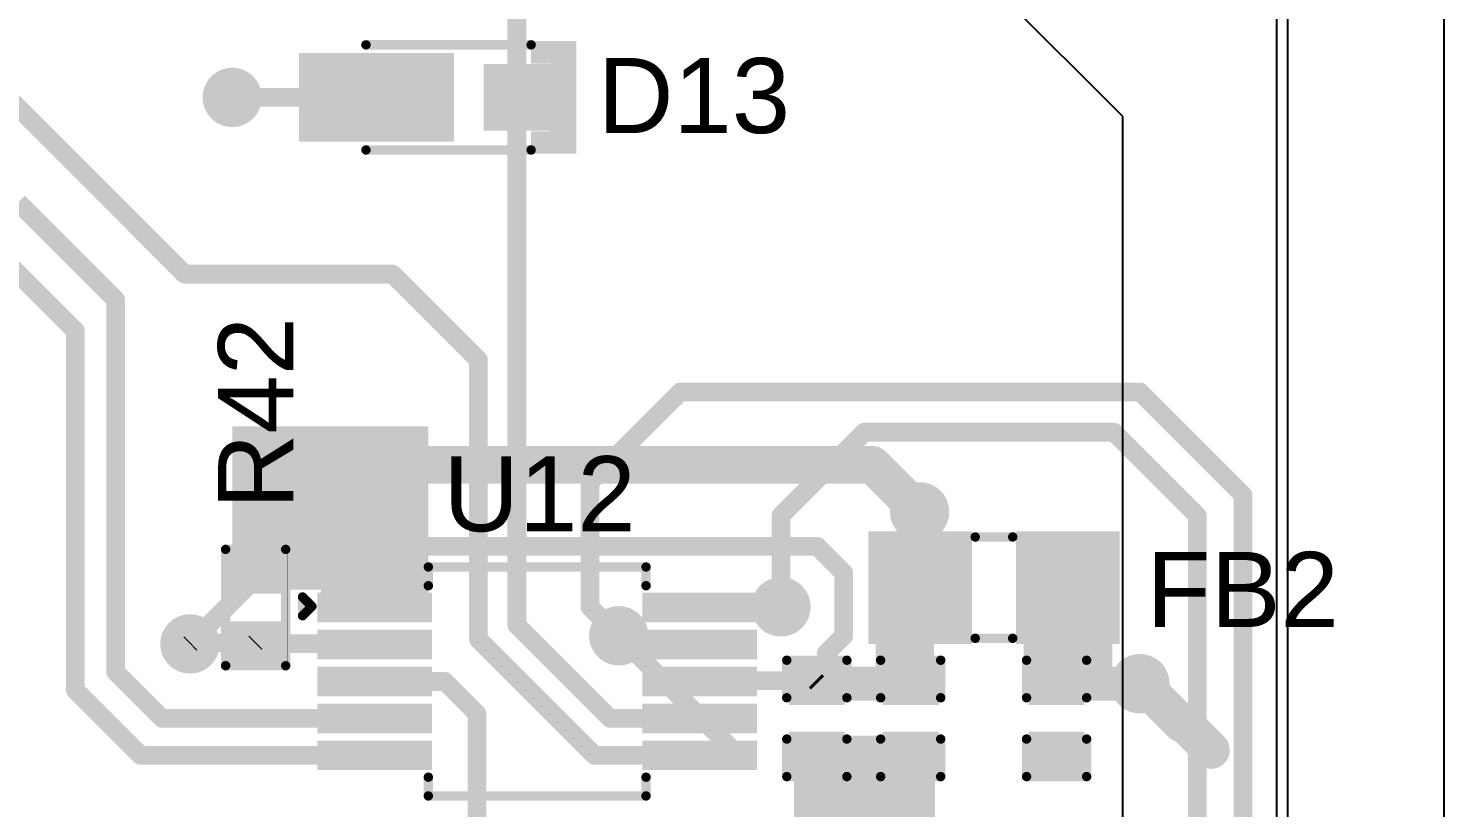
# Model space of a CAD drawing. Header units: millimetres. Extents: x -1.62 to 7.16, y -0.1 to 4.29.
# Drawn here: x 5.086 to 5.84, y 3.281 to 3.696 of the extents above; entities that cross this region are included whole.
import ezdxf

# ---------------------------------------------------------------- set-up
doc = ezdxf.new("R2010")
doc.units = ezdxf.units.MM
doc.header["$MEASUREMENT"] = 0
for name, color, linetype in [('BottomLayer', 5, 'Continuous'), ('BottomSolder', 6, 'Continuous'), ('TopLayer', 1, 'Continuous'), ('TopOverlay', 2, 'Continuous'), ('TopPaste', 8, 'Continuous'), ('TopSolder', 216, 'Continuous'), ('ViaHoleLayer', 16, 'Continuous')]:
    doc.layers.add(name, color=color, linetype=linetype)
doc.styles.add('Arial', font='', dxfattribs={"height": 0.2})
doc.styles.get('Arial').set_extended_font_data('Arial')

# ---------------------------------------------------------------- blocks, each defined once
blk = doc.blocks.new('C___0402_69')
at = {"layer": 'TopLayer'}
for points in [[(-0.0275, -0.0125), (-0.0275, 0.0125), (-0.0095, 0.0125), (-0.0095, -0.0125)], [(0.0095, -0.0125), (0.0095, 0.0125), (0.0275, 0.0125), (0.0275, -0.0125)]]:
    blk.add_hatch(color=1, dxfattribs=at).paths.add_polyline_path(points)
at = {"layer": 'TopPaste'}
for points in [[(-0.0275, -0.0125), (-0.0275, 0.0125), (-0.0095, 0.0125), (-0.0095, -0.0125)], [(0.0095, -0.0125), (0.0095, 0.0125), (0.0275, 0.0125), (0.0275, -0.0125)]]:
    blk.add_hatch(color=8, dxfattribs=at).paths.add_polyline_path(points)
at = {"layer": 'TopSolder'}
for points in [[(-0.02986, -0.01486), (-0.02986, 0.01486), (-0.00714, 0.01486), (-0.00714, -0.01486)], [(0.00714, -0.01486), (0.00714, 0.01486), (0.02986, 0.01486), (0.02986, -0.01486)]]:
    blk.add_hatch(color=216, dxfattribs=at).paths.add_polyline_path(points)
at = {"layer": 'TopOverlay', "const_width": 0.005}
for points in [[(-0.011, 0.016), (-0.031, 0.016)], [(-0.031, -0.016), (-0.031, 0.016)], [(0.031, 0.016), (0.011, 0.016)], [(0.031, -0.016), (0.031, 0.016)], [(-0.011, -0.016), (-0.031, -0.016)], [(0.031, -0.016), (0.011, -0.016)]]:
    blk.add_lwpolyline(points, dxfattribs=at)
at = {"layer": 'TopOverlay', "const_width": 0.0025}
for points in [[(-0.03225, 0.016, 1), (-0.02975, 0.016, 1)], [(-0.03225, 0.016, 1), (-0.02975, 0.016, 1)], [(-0.01225, 0.016, 1), (-0.00975, 0.016, 1)], [(0.00975, 0.016, 1), (0.01225, 0.016, 1)], [(0.02975, 0.016, 1), (0.03225, 0.016, 1)], [(0.02975, 0.016, 1), (0.03225, 0.016, 1)], [(-0.03225, -0.016, 1), (-0.02975, -0.016, 1)], [(-0.03225, -0.016, 1), (-0.02975, -0.016, 1)], [(-0.01225, -0.016, 1), (-0.00975, -0.016, 1)], [(0.00975, -0.016, 1), (0.01225, -0.016, 1)], [(0.02975, -0.016, 1), (0.03225, -0.016, 1)], [(0.02975, -0.016, 1), (0.03225, -0.016, 1)]]:
    blk.add_lwpolyline(points, format="xyb", close=True, dxfattribs=at)
blk = doc.blocks.new('C___0402_70')
at = {"layer": 'TopLayer'}
for points in [[(-0.0275, -0.0125), (-0.0275, 0.0125), (-0.0095, 0.0125), (-0.0095, -0.0125)], [(0.0095, -0.0125), (0.0095, 0.0125), (0.0275, 0.0125), (0.0275, -0.0125)]]:
    blk.add_hatch(color=1, dxfattribs=at).paths.add_polyline_path(points)
at = {"layer": 'TopPaste'}
for points in [[(-0.0275, -0.0125), (-0.0275, 0.0125), (-0.0095, 0.0125), (-0.0095, -0.0125)], [(0.0095, -0.0125), (0.0095, 0.0125), (0.0275, 0.0125), (0.0275, -0.0125)]]:
    blk.add_hatch(color=8, dxfattribs=at).paths.add_polyline_path(points)
at = {"layer": 'TopSolder'}
for points in [[(-0.02986, -0.01486), (-0.02986, 0.01486), (-0.00714, 0.01486), (-0.00714, -0.01486)], [(0.00714, -0.01486), (0.00714, 0.01486), (0.02986, 0.01486), (0.02986, -0.01486)]]:
    blk.add_hatch(color=216, dxfattribs=at).paths.add_polyline_path(points)
at = {"layer": 'TopOverlay', "const_width": 0.005}
for points in [[(-0.011, 0.016), (-0.031, 0.016)], [(-0.031, -0.016), (-0.031, 0.016)], [(0.031, 0.016), (0.011, 0.016)], [(0.031, -0.016), (0.031, 0.016)], [(-0.011, -0.016), (-0.031, -0.016)], [(0.031, -0.016), (0.011, -0.016)]]:
    blk.add_lwpolyline(points, dxfattribs=at)
at = {"layer": 'TopOverlay', "const_width": 0.0025}
for points in [[(-0.03225, 0.016, 1), (-0.02975, 0.016, 1)], [(-0.03225, 0.016, 1), (-0.02975, 0.016, 1)], [(-0.01225, 0.016, 1), (-0.00975, 0.016, 1)], [(0.00975, 0.016, 1), (0.01225, 0.016, 1)], [(0.02975, 0.016, 1), (0.03225, 0.016, 1)], [(0.02975, 0.016, 1), (0.03225, 0.016, 1)], [(-0.03225, -0.016, 1), (-0.02975, -0.016, 1)], [(-0.03225, -0.016, 1), (-0.02975, -0.016, 1)], [(-0.01225, -0.016, 1), (-0.00975, -0.016, 1)], [(0.00975, -0.016, 1), (0.01225, -0.016, 1)], [(0.02975, -0.016, 1), (0.03225, -0.016, 1)], [(0.02975, -0.016, 1), (0.03225, -0.016, 1)]]:
    blk.add_lwpolyline(points, format="xyb", close=True, dxfattribs=at)
blk = doc.blocks.new('VSSOP_10_75')
at = {"layer": 'TopLayer'}
for points in [[(-0.11516, 0.04528), (-0.05807, 0.04528), (-0.05807, 0.03346), (-0.11516, 0.03346)], [(0.05807, 0.04528), (0.11516, 0.04528), (0.11516, 0.03346), (0.05807, 0.03346)], [(-0.11516, 0.02559), (-0.05807, 0.02559), (-0.05807, 0.01378), (-0.11516, 0.01378)], [(0.05807, 0.02559), (0.11516, 0.02559), (0.11516, 0.01378), (0.05807, 0.01378)], [(-0.11516, 0.00591), (-0.05807, 0.00591), (-0.05807, -0.00591), (-0.11516, -0.00591)], [(0.05807, 0.00591), (0.11516, 0.00591), (0.11516, -0.00591), (0.05807, -0.00591)], [(-0.11516, -0.01378), (-0.05807, -0.01378), (-0.05807, -0.02559), (-0.11516, -0.02559)], [(0.05807, -0.01378), (0.11516, -0.01378), (0.11516, -0.02559), (0.05807, -0.02559)], [(-0.11516, -0.03346), (-0.05807, -0.03346), (-0.05807, -0.04528), (-0.11516, -0.04528)], [(0.05807, -0.03346), (0.11516, -0.03346), (0.11516, -0.04528), (0.05807, -0.04528)]]:
    blk.add_hatch(color=1, dxfattribs=at).paths.add_polyline_path(points)
at = {"layer": 'TopPaste'}
for points in [[(-0.11516, 0.04528), (-0.05807, 0.04528), (-0.05807, 0.03346), (-0.11516, 0.03346)], [(0.05807, 0.04528), (0.11516, 0.04528), (0.11516, 0.03346), (0.05807, 0.03346)], [(-0.11516, 0.02559), (-0.05807, 0.02559), (-0.05807, 0.01378), (-0.11516, 0.01378)], [(0.05807, 0.02559), (0.11516, 0.02559), (0.11516, 0.01378), (0.05807, 0.01378)], [(-0.11516, 0.00591), (-0.05807, 0.00591), (-0.05807, -0.00591), (-0.11516, -0.00591)], [(0.05807, 0.00591), (0.11516, 0.00591), (0.11516, -0.00591), (0.05807, -0.00591)], [(-0.11516, -0.01378), (-0.05807, -0.01378), (-0.05807, -0.02559), (-0.11516, -0.02559)], [(0.05807, -0.01378), (0.11516, -0.01378), (0.11516, -0.02559), (0.05807, -0.02559)], [(-0.11516, -0.03346), (-0.05807, -0.03346), (-0.05807, -0.04528), (-0.11516, -0.04528)], [(0.05807, -0.03346), (0.11516, -0.03346), (0.11516, -0.04528), (0.05807, -0.04528)]]:
    blk.add_hatch(color=8, dxfattribs=at).paths.add_polyline_path(points)
at = {"layer": 'TopSolder'}
for points in [[(-0.11713, 0.04724), (-0.0561, 0.04724), (-0.0561, 0.0315), (-0.11713, 0.0315)], [(0.0561, 0.04724), (0.11713, 0.04724), (0.11713, 0.0315), (0.0561, 0.0315)], [(-0.11713, 0.02756), (-0.0561, 0.02756), (-0.0561, 0.01181), (-0.11713, 0.01181)], [(0.0561, 0.02756), (0.11713, 0.02756), (0.11713, 0.01181), (0.0561, 0.01181)], [(-0.11713, 0.00787), (-0.0561, 0.00787), (-0.0561, -0.00787), (-0.11713, -0.00787)], [(0.0561, 0.00787), (0.11713, 0.00787), (0.11713, -0.00787), (0.0561, -0.00787)], [(-0.11713, -0.01181), (-0.0561, -0.01181), (-0.0561, -0.02756), (-0.11713, -0.02756)], [(0.0561, -0.01181), (0.11713, -0.01181), (0.11713, -0.02756), (0.0561, -0.02756)], [(-0.11713, -0.0315), (-0.0561, -0.0315), (-0.0561, -0.04724), (-0.11713, -0.04724)], [(0.0561, -0.0315), (0.11713, -0.0315), (0.11713, -0.04724), (0.0561, -0.04724)]]:
    blk.add_hatch(color=216, dxfattribs=at).paths.add_polyline_path(points)
at = {"layer": 'TopOverlay', "const_width": 0.005}
for points in [[(-0.058, 0.051), (-0.058, 0.061)], [(-0.058, 0.061), (0.058, 0.061)], [(0.058, 0.051), (0.058, 0.061)], [(-0.125, 0.035), (-0.125, 0.045)], [(-0.125, 0.045), (-0.12, 0.04)], [(-0.125, 0.035), (-0.12, 0.04)], [(-0.058, -0.061), (-0.058, -0.051)], [(0.058, -0.061), (0.058, -0.051)], [(-0.058, -0.061), (0.058, -0.061)]]:
    blk.add_lwpolyline(points, dxfattribs=at)
at = {"layer": 'TopOverlay', "const_width": 0.0025}
for points in [[(-0.05925, 0.061, 1), (-0.05675, 0.061, 1)], [(-0.05925, 0.061, 1), (-0.05675, 0.061, 1)], [(0.05675, 0.061, 1), (0.05925, 0.061, 1)], [(0.05675, 0.061, 1), (0.05925, 0.061, 1)], [(-0.05925, 0.051, 1), (-0.05675, 0.051, 1)], [(0.05675, 0.051, 1), (0.05925, 0.051, 1)], [(-0.12625, 0.045, 1), (-0.12375, 0.045, 1)], [(-0.12625, 0.045, 1), (-0.12375, 0.045, 1)], [(-0.12125, 0.04, 1), (-0.11875, 0.04, 1)], [(-0.12125, 0.04, 1), (-0.11875, 0.04, 1)], [(-0.12625, 0.035, 1), (-0.12375, 0.035, 1)], [(-0.12625, 0.035, 1), (-0.12375, 0.035, 1)], [(-0.05925, -0.051, 1), (-0.05675, -0.051, 1)], [(0.05675, -0.051, 1), (0.05925, -0.051, 1)], [(-0.05925, -0.061, 1), (-0.05675, -0.061, 1)], [(-0.05925, -0.061, 1), (-0.05675, -0.061, 1)], [(0.05675, -0.061, 1), (0.05925, -0.061, 1)], [(0.05675, -0.061, 1), (0.05925, -0.061, 1)]]:
    blk.add_lwpolyline(points, format="xyb", close=True, dxfattribs=at)
blk = doc.blocks.new('R___0402_93')
at = {"layer": 'TopLayer'}
for points in [[(-0.0275, -0.0125), (-0.0275, 0.0125), (-0.0095, 0.0125), (-0.0095, -0.0125)], [(0.0095, -0.0125), (0.0095, 0.0125), (0.0275, 0.0125), (0.0275, -0.0125)]]:
    blk.add_hatch(color=1, dxfattribs=at).paths.add_polyline_path(points)
at = {"layer": 'TopPaste'}
for points in [[(-0.0275, -0.0125), (-0.0275, 0.0125), (-0.0095, 0.0125), (-0.0095, -0.0125)], [(0.0095, -0.0125), (0.0095, 0.0125), (0.0275, 0.0125), (0.0275, -0.0125)]]:
    blk.add_hatch(color=8, dxfattribs=at).paths.add_polyline_path(points)
at = {"layer": 'TopSolder'}
for points in [[(-0.02967, -0.01467), (-0.02967, 0.01467), (-0.00733, 0.01467), (-0.00733, -0.01467)], [(0.00733, -0.01467), (0.00733, 0.01467), (0.02967, 0.01467), (0.02967, -0.01467)]]:
    blk.add_hatch(color=216, dxfattribs=at).paths.add_polyline_path(points)
at = {"layer": 'TopOverlay'}
for points, const_width in [([(-0.031, 0.016), (0.031, 0.016)], 0.005), ([(-0.031, 0.016), (-0.031, -0.016)], 0.005), ([(0.031, 0.016), (0.031, -0.016)], 0.005), ([(-0.031, -0.016), (0.031, -0.016)], 0.005), ([(-0.032, -0.017), (0.032, -0.017)], 0.000127)]:
    blk.add_lwpolyline(points, dxfattribs=dict(at, const_width=const_width))
for points, const_width in [([(-0.03225, 0.016, 1), (-0.02975, 0.016, 1)], 0.0025), ([(-0.03225, 0.016, 1), (-0.02975, 0.016, 1)], 0.0025), ([(0.02975, 0.016, 1), (0.03225, 0.016, 1)], 0.0025), ([(0.02975, 0.016, 1), (0.03225, 0.016, 1)], 0.0025), ([(-0.03225, -0.016, 1), (-0.02975, -0.016, 1)], 0.0025), ([(-0.03225, -0.016, 1), (-0.02975, -0.016, 1)], 0.0025), ([(0.02975, -0.016, 1), (0.03225, -0.016, 1)], 0.0025), ([(0.02975, -0.016, 1), (0.03225, -0.016, 1)], 0.0025), ([(-0.03203, -0.017, 1), (-0.03197, -0.017, 1)], 0.0000635), ([(0.03197, -0.017, 1), (0.03203, -0.017, 1)], 0.0000635)]:
    blk.add_lwpolyline(points, format="xyb", close=True, dxfattribs=dict(at, const_width=const_width))
blk = doc.blocks.new('I___0805_161')
at = {"layer": 'TopLayer'}
for points in [[(-0.06299, 0.02598), (-0.01575, 0.02598), (-0.01575, -0.02598), (-0.06299, -0.02598)], [(0.01575, 0.02598), (0.06299, 0.02598), (0.06299, -0.02598), (0.01575, -0.02598)]]:
    blk.add_hatch(color=1, dxfattribs=at).paths.add_polyline_path(points)
at = {"layer": 'TopPaste'}
for points in [[(-0.06299, 0.02598), (-0.01575, 0.02598), (-0.01575, -0.02598), (-0.06299, -0.02598)], [(0.01575, 0.02598), (0.06299, 0.02598), (0.06299, -0.02598), (0.01575, -0.02598)]]:
    blk.add_hatch(color=8, dxfattribs=at).paths.add_polyline_path(points)
at = {"layer": 'TopSolder'}
for points in [[(-0.06699, 0.02998), (-0.01175, 0.02998), (-0.01175, -0.02998), (-0.06699, -0.02998)], [(0.01175, 0.02998), (0.06699, 0.02998), (0.06699, -0.02998), (0.01175, -0.02998)]]:
    blk.add_hatch(color=216, dxfattribs=at).paths.add_polyline_path(points)
at = {"layer": 'TopOverlay', "const_width": 0.005}
for points in [[(-0.01, 0.027), (0.01, 0.027)], [(-0.01, -0.027), (0.01, -0.027)]]:
    blk.add_lwpolyline(points, dxfattribs=at)
at = {"layer": 'TopOverlay', "const_width": 0.0025}
for points in [[(-0.01125, 0.027, 1), (-0.00875, 0.027, 1)], [(0.00875, 0.027, 1), (0.01125, 0.027, 1)], [(-0.01125, -0.027, 1), (-0.00875, -0.027, 1)], [(0.00875, -0.027, 1), (0.01125, -0.027, 1)]]:
    blk.add_lwpolyline(points, format="xyb", close=True, dxfattribs=at)
blk = doc.blocks.new('M____SMP_165')
at = {"layer": 'TopLayer'}
for points in [[(-0.07677, 0.02165), (0.00197, 0.02165), (0.00197, -0.02165), (-0.07677, -0.02165)], [(0.02165, 0.01575), (0.05315, 0.01575), (0.05315, -0.01575), (0.02165, -0.01575)]]:
    blk.add_hatch(color=1, dxfattribs=at).paths.add_polyline_path(points)
at = {"layer": 'TopOverlay'}
for points in [[(0.045, 0.018), (0.056, 0.018), (0.056, 0.03), (0.045, 0.03)], [(0.069, 0.03), (0.055, 0.03), (0.055, -0.03), (0.069, -0.03)], [(0.045, -0.03), (0.056, -0.03), (0.056, -0.018), (0.045, -0.018)]]:
    blk.add_hatch(color=2, dxfattribs=at).paths.add_polyline_path(points)
at = {"layer": 'TopPaste'}
for points in [[(-0.07677, 0.02165), (0.00197, 0.02165), (0.00197, -0.02165), (-0.07677, -0.02165)], [(0.02165, 0.01575), (0.05315, 0.01575), (0.05315, -0.01575), (0.02165, -0.01575)]]:
    blk.add_hatch(color=8, dxfattribs=at).paths.add_polyline_path(points)
at = {"layer": 'TopSolder'}
for points in [[(-0.07877, 0.02365), (0.00397, 0.02365), (0.00397, -0.02365), (-0.07877, -0.02365)], [(0.01965, 0.01775), (0.05515, 0.01775), (0.05515, -0.01775), (0.01965, -0.01775)]]:
    blk.add_hatch(color=216, dxfattribs=at).paths.add_polyline_path(points)
at = {"layer": 'TopOverlay', "const_width": 0.005}
for points in [[(-0.043, 0.028), (0.045, 0.028)], [(-0.043, -0.028), (0.045, -0.028)]]:
    blk.add_lwpolyline(points, dxfattribs=at)
at = {"layer": 'TopOverlay', "const_width": 0.0025}
for points in [[(-0.04425, 0.028, 1), (-0.04175, 0.028, 1)], [(0.04375, 0.028, 1), (0.04625, 0.028, 1)], [(-0.04425, -0.028, 1), (-0.04175, -0.028, 1)], [(0.04375, -0.028, 1), (0.04625, -0.028, 1)]]:
    blk.add_lwpolyline(points, format="xyb", close=True, dxfattribs=at)
blk = doc.blocks.new('C___0402_181')
at = {"layer": 'TopLayer'}
for points in [[(-0.0275, -0.0125), (-0.0275, 0.0125), (-0.0095, 0.0125), (-0.0095, -0.0125)], [(0.0095, -0.0125), (0.0095, 0.0125), (0.0275, 0.0125), (0.0275, -0.0125)]]:
    blk.add_hatch(color=1, dxfattribs=at).paths.add_polyline_path(points)
at = {"layer": 'TopPaste'}
for points in [[(-0.0275, -0.0125), (-0.0275, 0.0125), (-0.0095, 0.0125), (-0.0095, -0.0125)], [(0.0095, -0.0125), (0.0095, 0.0125), (0.0275, 0.0125), (0.0275, -0.0125)]]:
    blk.add_hatch(color=8, dxfattribs=at).paths.add_polyline_path(points)
at = {"layer": 'TopSolder'}
for points in [[(-0.02986, -0.01486), (-0.02986, 0.01486), (-0.00714, 0.01486), (-0.00714, -0.01486)], [(0.00714, -0.01486), (0.00714, 0.01486), (0.02986, 0.01486), (0.02986, -0.01486)]]:
    blk.add_hatch(color=216, dxfattribs=at).paths.add_polyline_path(points)
at = {"layer": 'TopOverlay', "const_width": 0.005}
for points in [[(-0.011, 0.016), (-0.031, 0.016)], [(-0.031, -0.016), (-0.031, 0.016)], [(0.031, 0.016), (0.011, 0.016)], [(0.031, -0.016), (0.031, 0.016)], [(-0.011, -0.016), (-0.031, -0.016)], [(0.031, -0.016), (0.011, -0.016)]]:
    blk.add_lwpolyline(points, dxfattribs=at)
at = {"layer": 'TopOverlay', "const_width": 0.0025}
for points in [[(-0.03225, 0.016, 1), (-0.02975, 0.016, 1)], [(-0.03225, 0.016, 1), (-0.02975, 0.016, 1)], [(-0.01225, 0.016, 1), (-0.00975, 0.016, 1)], [(0.00975, 0.016, 1), (0.01225, 0.016, 1)], [(0.02975, 0.016, 1), (0.03225, 0.016, 1)], [(0.02975, 0.016, 1), (0.03225, 0.016, 1)], [(-0.03225, -0.016, 1), (-0.02975, -0.016, 1)], [(-0.03225, -0.016, 1), (-0.02975, -0.016, 1)], [(-0.01225, -0.016, 1), (-0.00975, -0.016, 1)], [(0.00975, -0.016, 1), (0.01225, -0.016, 1)], [(0.02975, -0.016, 1), (0.03225, -0.016, 1)], [(0.02975, -0.016, 1), (0.03225, -0.016, 1)]]:
    blk.add_lwpolyline(points, format="xyb", close=True, dxfattribs=at)

msp = doc.modelspace()

# ---------------------------------------------------------------- hatches: boundary and pattern name
at = {"layer": 'BottomLayer'}
h = msp.add_hatch(color=5, dxfattribs=at)
edge = h.paths.add_edge_path()
edge.add_arc((5.1945, 3.65917), 0.01181, 0, 360)
h = msp.add_hatch(color=5, dxfattribs=at)
edge = h.paths.add_edge_path()
edge.add_arc((5.28242, 3.46342), 0.01181, 0, 360)
h = msp.add_hatch(color=5, dxfattribs=at)
edge = h.paths.add_edge_path()
edge.add_arc((5.56074, 3.43836), 0.01181, 0, 360)
h = msp.add_hatch(color=5, dxfattribs=at)
edge = h.paths.add_edge_path()
edge.add_arc((5.48689, 3.38776), 0.01181, 0, 360)
h = msp.add_hatch(color=5, dxfattribs=at)
edge = h.paths.add_edge_path()
edge.add_arc((5.172, 3.368), 0.01181, 0, 360)
h = msp.add_hatch(color=5, dxfattribs=at)
edge = h.paths.add_edge_path()
edge.add_arc((5.40046, 3.37235), 0.01181, 0, 360)
h = msp.add_hatch(color=5, dxfattribs=at)
edge = h.paths.add_edge_path()
edge.add_arc((5.67813, 3.34681), 0.01181, 0, 360)
at = {"layer": 'BottomSolder'}
h = msp.add_hatch(color=6, dxfattribs=at)
edge = h.paths.add_edge_path()
edge.add_arc((5.1945, 3.65917), 0.01581, 0, 360)
h = msp.add_hatch(color=6, dxfattribs=at)
edge = h.paths.add_edge_path()
edge.add_arc((5.28242, 3.46342), 0.01581, 0, 360)
h = msp.add_hatch(color=6, dxfattribs=at)
edge = h.paths.add_edge_path()
edge.add_arc((5.56074, 3.43836), 0.01581, 0, 360)
h = msp.add_hatch(color=6, dxfattribs=at)
edge = h.paths.add_edge_path()
edge.add_arc((5.48689, 3.38776), 0.01581, 0, 360)
h = msp.add_hatch(color=6, dxfattribs=at)
edge = h.paths.add_edge_path()
edge.add_arc((5.40046, 3.37235), 0.01581, 0, 360)
h = msp.add_hatch(color=6, dxfattribs=at)
edge = h.paths.add_edge_path()
edge.add_arc((5.172, 3.368), 0.01581, 0, 360)
h = msp.add_hatch(color=6, dxfattribs=at)
edge = h.paths.add_edge_path()
edge.add_arc((5.67813, 3.34681), 0.01581, 0, 360)
at = {"layer": 'TopLayer'}
h = msp.add_hatch(color=1, dxfattribs=at)
edge = h.paths.add_edge_path()
edge.add_arc((5.1945, 3.65917), 0.01181, 0, 360)
for points in [[(5.1945, 3.39687), (5.299, 3.39687), (5.299, 3.484), (5.1945, 3.484)], [(5.57263, 3.3852), (5.57263, 3.43836), (5.54888, 3.43836), (5.54888, 3.3852)], [(5.53738, 3.33781), (5.5685, 3.33781), (5.5685, 3.42398), (5.53738, 3.42398)], [(5.61612, 3.33781), (5.66336, 3.33781), (5.66336, 3.42398), (5.61612, 3.42398)], [(5.61612, 3.37202), (5.66336, 3.37202), (5.66336, 3.42398), (5.61612, 3.42398)], [(5.24184, 3.38737), (5.29893, 3.38737), (5.29893, 3.41487), (5.24184, 3.41487)], [(5.4935, 3.33781), (5.5685, 3.33781), (5.5685, 3.35581), (5.4935, 3.35581)], [(5.49389, 3.22102), (5.56889, 3.22102), (5.56889, 3.3192), (5.49389, 3.3192)]]:
    msp.add_hatch(color=1, dxfattribs=at).paths.add_polyline_path(points)
h = msp.add_hatch(color=1, dxfattribs=at)
edge = h.paths.add_edge_path()
edge.add_arc((5.28242, 3.46342), 0.01181, 0, 360)
h = msp.add_hatch(color=1, dxfattribs=at)
edge = h.paths.add_edge_path()
edge.add_arc((5.56074, 3.43836), 0.01181, 0, 360)
h = msp.add_hatch(color=1, dxfattribs=at)
edge = h.paths.add_edge_path()
edge.add_arc((5.48689, 3.38776), 0.01181, 0, 360)
h = msp.add_hatch(color=1, dxfattribs=at)
edge = h.paths.add_edge_path()
edge.add_arc((5.172, 3.368), 0.01181, 0, 360)
h = msp.add_hatch(color=1, dxfattribs=at)
edge = h.paths.add_edge_path()
edge.add_arc((5.40046, 3.37235), 0.01181, 0, 360)
h = msp.add_hatch(color=1, dxfattribs=at)
edge = h.paths.add_edge_path()
edge.add_arc((5.67813, 3.34681), 0.01181, 0, 360)
at = {"layer": 'TopSolder'}
h = msp.add_hatch(color=216, dxfattribs=at)
edge = h.paths.add_edge_path()
edge.add_arc((5.1945, 3.65917), 0.01581, 0, 360)
h = msp.add_hatch(color=216, dxfattribs=at)
edge = h.paths.add_edge_path()
edge.add_arc((5.28242, 3.46342), 0.01581, 0, 360)
h = msp.add_hatch(color=216, dxfattribs=at)
edge = h.paths.add_edge_path()
edge.add_arc((5.56074, 3.43836), 0.01581, 0, 360)
h = msp.add_hatch(color=216, dxfattribs=at)
edge = h.paths.add_edge_path()
edge.add_arc((5.48689, 3.38776), 0.01581, 0, 360)
h = msp.add_hatch(color=216, dxfattribs=at)
edge = h.paths.add_edge_path()
edge.add_arc((5.40046, 3.37235), 0.01581, 0, 360)
h = msp.add_hatch(color=216, dxfattribs=at)
edge = h.paths.add_edge_path()
edge.add_arc((5.172, 3.368), 0.01581, 0, 360)
h = msp.add_hatch(color=216, dxfattribs=at)
edge = h.paths.add_edge_path()
edge.add_arc((5.67813, 3.34681), 0.01581, 0, 360)
at = {"layer": 'ViaHoleLayer'}
h = msp.add_hatch(color=16, dxfattribs=at)
edge = h.paths.add_edge_path()
edge.add_arc((5.1945, 3.65917), 0.00591, 0, 360)
h = msp.add_hatch(color=16, dxfattribs=at)
edge = h.paths.add_edge_path()
edge.add_arc((5.28242, 3.46342), 0.00591, 0, 360)
h = msp.add_hatch(color=16, dxfattribs=at)
edge = h.paths.add_edge_path()
edge.add_arc((5.56074, 3.43836), 0.00591, 0, 360)
h = msp.add_hatch(color=16, dxfattribs=at)
edge = h.paths.add_edge_path()
edge.add_arc((5.48689, 3.38776), 0.00591, 0, 360)
h = msp.add_hatch(color=16, dxfattribs=at)
edge = h.paths.add_edge_path()
edge.add_arc((5.172, 3.368), 0.00591, 0, 360)
h = msp.add_hatch(color=16, dxfattribs=at)
edge = h.paths.add_edge_path()
edge.add_arc((5.40046, 3.37235), 0.00591, 0, 360)
h = msp.add_hatch(color=16, dxfattribs=at)
edge = h.paths.add_edge_path()
edge.add_arc((5.67813, 3.34681), 0.00591, 0, 360)

# ---------------------------------------------------------------- linework, layer by layer
at = {"layer": 'BottomLayer'}
for p, q in [((5.669, 3.649), (5.465, 3.853)), ((5.751, 3.72), (5.751, 2.99)), ((5.669, 2.99), (5.669, 3.649))]:
    msp.add_line(p, q, dxfattribs=at)
for points, const_width in [([(5.28242, 3.46342), (5.53567, 3.46342)], 0.02), ([(5.53567, 3.46342), (5.56074, 3.43836)], 0.02), ([(5.172, 3.368), (5.224, 3.42)], 0.01), ([(5.224, 3.42), (5.50615, 3.42)], 0.01), ([(5.50615, 3.42), (5.52035, 3.40579)], 0.01), ([(5.52035, 3.37233), (5.52035, 3.40579)], 0.01), ([(5.40046, 3.37235), (5.465, 3.30781)], 0.01), ([(5.51101, 3.36299), (5.52035, 3.37233)], 0.01), ([(5.67813, 3.34681), (5.67911, 3.34681)], 0.02), ([(5.67911, 3.34681), (5.70036, 3.32556)], 0.02), ([(5.70036, 3.32556), (5.70186, 3.32556)], 0.02), ([(5.70186, 3.32556), (5.716, 3.31142)], 0.02)]:
    msp.add_lwpolyline(points, dxfattribs=dict(at, const_width=const_width))
for points, const_width in [([(5.27742, 3.46342, 1), (5.28742, 3.46342, 1)], 0.01), ([(5.53067, 3.46342, 1), (5.54067, 3.46342, 1)], 0.01), ([(5.53067, 3.46342, 1), (5.54067, 3.46342, 1)], 0.01), ([(5.55574, 3.43836, 1), (5.56574, 3.43836, 1)], 0.01), ([(5.2215, 3.42, 1), (5.2265, 3.42, 1)], 0.005), ([(5.2215, 3.42, 1), (5.2265, 3.42, 1)], 0.005), ([(5.50365, 3.42, 1), (5.50865, 3.42, 1)], 0.005), ([(5.50365, 3.42, 1), (5.50865, 3.42, 1)], 0.005), ([(5.51785, 3.40579, 1), (5.52285, 3.40579, 1)], 0.005), ([(5.51785, 3.40579, 1), (5.52285, 3.40579, 1)], 0.005), ([(5.1695, 3.368, 1), (5.1745, 3.368, 1)], 0.005), ([(5.39796, 3.37235, 1), (5.40296, 3.37235, 1)], 0.005), ([(5.51785, 3.37233, 1), (5.52285, 3.37233, 1)], 0.005), ([(5.51785, 3.37233, 1), (5.52285, 3.37233, 1)], 0.005), ([(5.50851, 3.36299, 1), (5.51351, 3.36299, 1)], 0.005), ([(5.67313, 3.34681, 1), (5.68313, 3.34681, 1)], 0.01), ([(5.67411, 3.34681, 1), (5.68411, 3.34681, 1)], 0.01), ([(5.67411, 3.34681, 1), (5.68411, 3.34681, 1)], 0.01), ([(5.69536, 3.32556, 1), (5.70536, 3.32556, 1)], 0.01), ([(5.69536, 3.32556, 1), (5.70536, 3.32556, 1)], 0.01), ([(5.69686, 3.32556, 1), (5.70686, 3.32556, 1)], 0.01), ([(5.69686, 3.32556, 1), (5.70686, 3.32556, 1)], 0.01), ([(5.711, 3.31142, 1), (5.721, 3.31142, 1)], 0.01), ([(5.4625, 3.30781, 1), (5.4675, 3.30781, 1)], 0.005)]:
    msp.add_lwpolyline(points, format="xyb", close=True, dxfattribs=dict(at, const_width=const_width))
at = {"layer": 'TopLayer'}
for p, q in [((5.84, 4.23545), (5.84, 2.64692)), ((5.757, 3.04865), (5.757, 3.752))]:
    msp.add_line(p, q, dxfattribs=at)
for points, const_width in [([(5.34618, 3.65917), (5.34618, 3.72565)], 0.01), ([(5.07514, 3.65908), (5.16922, 3.565)], 0.01), ([(5.1945, 3.65917), (5.27138, 3.65917)], 0.01), ([(5.34618, 3.37799), (5.34618, 3.65917)], 0.01), ([(5.08046, 3.60325), (5.13239, 3.55132)], 0.01), ([(5.07007, 3.57567), (5.11089, 3.53484)], 0.01), ([(5.16922, 3.565), (5.27994, 3.565)], 0.01), ([(5.27994, 3.565), (5.32569, 3.51926)], 0.01), ([(5.13239, 3.35304), (5.13239, 3.55132)], 0.01), ([(5.11089, 3.3434), (5.11089, 3.53484)], 0.01), ([(5.32569, 3.3705), (5.32569, 3.51926)], 0.01), ([(5.38513, 3.45405), (5.43334, 3.50226)], 0.01), ([(5.43334, 3.50226), (5.67813, 3.50226)], 0.01), ([(5.67813, 3.50226), (5.73303, 3.44736)], 0.01), ([(5.48689, 3.43637), (5.53135, 3.48083)], 0.01), ([(5.53135, 3.48083), (5.66422, 3.48083)], 0.01), ([(5.66422, 3.48083), (5.70871, 3.43635)], 0.01), ([(5.38513, 3.38767), (5.38513, 3.45405)], 0.01), ([(5.73303, 3.26375), (5.73303, 3.44736)], 0.01), ([(5.48689, 3.38776), (5.48689, 3.43637)], 0.01), ([(5.70871, 3.27146), (5.70871, 3.43635)], 0.01), ([(5.38513, 3.38767), (5.40046, 3.37235)], 0.01), ([(5.444, 3.38776), (5.48689, 3.38776)], 0.01), ([(5.34618, 3.37799), (5.39586, 3.32831)], 0.01), ([(5.172, 3.368), (5.17244, 3.36843)], 0.01), ([(5.17244, 3.36843), (5.20656, 3.36843)], 0.01), ([(5.20656, 3.36843), (5.207, 3.36887)], 0.01), ([(5.20857, 3.36807), (5.27077, 3.36807)], 0.01), ([(5.32569, 3.3705), (5.38756, 3.30863)], 0.01), ([(5.40139, 3.36807), (5.444, 3.36807)], 0.01), ([(5.13239, 3.35304), (5.15712, 3.32831)], 0.01), ([(5.11089, 3.3434), (5.14566, 3.30863)], 0.01), ([(5.27039, 3.348), (5.30774, 3.348)], 0.01), ([(5.30774, 3.348), (5.32489, 3.33085)], 0.01), ([(5.444, 3.34839), (5.5052, 3.34839)], 0.01), ([(5.5052, 3.34839), (5.50639, 3.3472)], 0.01), ([(5.50639, 3.3472), (5.56054, 3.3472)], 0.01), ([(5.63374, 3.34681), (5.67813, 3.34681)], 0.018), ([(5.15712, 3.32831), (5.27039, 3.32831)], 0.01), ([(5.32489, 3.25548), (5.32489, 3.33085)], 0.01), ([(5.39586, 3.32831), (5.44361, 3.32831)], 0.01), ([(5.14566, 3.30863), (5.27039, 3.30863)], 0.01), ([(5.38756, 3.30863), (5.44361, 3.30863)], 0.01)]:
    msp.add_lwpolyline(points, dxfattribs=dict(at, const_width=const_width))
for points, const_width in [([(5.192, 3.65917, 1), (5.197, 3.65917, 1)], 0.005), ([(5.26888, 3.65917, 1), (5.27388, 3.65917, 1)], 0.005), ([(5.34368, 3.65917, 1), (5.34868, 3.65917, 1)], 0.005), ([(5.34368, 3.65917, 1), (5.34868, 3.65917, 1)], 0.005), ([(5.16672, 3.565, 1), (5.17172, 3.565, 1)], 0.005), ([(5.16672, 3.565, 1), (5.17172, 3.565, 1)], 0.005), ([(5.27744, 3.565, 1), (5.28244, 3.565, 1)], 0.005), ([(5.27744, 3.565, 1), (5.28244, 3.565, 1)], 0.005), ([(5.12989, 3.55132, 1), (5.13489, 3.55132, 1)], 0.005), ([(5.12989, 3.55132, 1), (5.13489, 3.55132, 1)], 0.005), ([(5.10839, 3.53484, 1), (5.11339, 3.53484, 1)], 0.005), ([(5.10839, 3.53484, 1), (5.11339, 3.53484, 1)], 0.005), ([(5.32319, 3.51926, 1), (5.32819, 3.51926, 1)], 0.005), ([(5.32319, 3.51926, 1), (5.32819, 3.51926, 1)], 0.005), ([(5.43084, 3.50226, 1), (5.43584, 3.50226, 1)], 0.005), ([(5.43084, 3.50226, 1), (5.43584, 3.50226, 1)], 0.005), ([(5.67563, 3.50226, 1), (5.68063, 3.50226, 1)], 0.005), ([(5.67563, 3.50226, 1), (5.68063, 3.50226, 1)], 0.005), ([(5.52885, 3.48083, 1), (5.53385, 3.48083, 1)], 0.005), ([(5.52885, 3.48083, 1), (5.53385, 3.48083, 1)], 0.005), ([(5.66172, 3.48083, 1), (5.66672, 3.48083, 1)], 0.005), ([(5.66172, 3.48083, 1), (5.66672, 3.48083, 1)], 0.005), ([(5.38263, 3.45405, 1), (5.38763, 3.45405, 1)], 0.005), ([(5.38263, 3.45405, 1), (5.38763, 3.45405, 1)], 0.005), ([(5.73053, 3.44736, 1), (5.73553, 3.44736, 1)], 0.005), ([(5.73053, 3.44736, 1), (5.73553, 3.44736, 1)], 0.005), ([(5.48439, 3.43637, 1), (5.48939, 3.43637, 1)], 0.005), ([(5.48439, 3.43637, 1), (5.48939, 3.43637, 1)], 0.005), ([(5.70621, 3.43635, 1), (5.71121, 3.43635, 1)], 0.005), ([(5.70621, 3.43635, 1), (5.71121, 3.43635, 1)], 0.005), ([(5.38263, 3.38767, 1), (5.38763, 3.38767, 1)], 0.005), ([(5.38263, 3.38767, 1), (5.38763, 3.38767, 1)], 0.005), ([(5.4415, 3.38776, 1), (5.4465, 3.38776, 1)], 0.005), ([(5.48439, 3.38776, 1), (5.48939, 3.38776, 1)], 0.005), ([(5.48439, 3.38776, 1), (5.48939, 3.38776, 1)], 0.005), ([(5.34368, 3.37799, 1), (5.34868, 3.37799, 1)], 0.005), ([(5.34368, 3.37799, 1), (5.34868, 3.37799, 1)], 0.005), ([(5.1695, 3.368, 1), (5.1745, 3.368, 1)], 0.005), ([(5.16993, 3.36843, 1), (5.17493, 3.36843, 1)], 0.005), ([(5.16993, 3.36843, 1), (5.17493, 3.36843, 1)], 0.005), ([(5.20406, 3.36843, 1), (5.20906, 3.36843, 1)], 0.005), ([(5.20406, 3.36843, 1), (5.20906, 3.36843, 1)], 0.005), ([(5.2045, 3.36887, 1), (5.2095, 3.36887, 1)], 0.005), ([(5.20607, 3.36807, 1), (5.21107, 3.36807, 1)], 0.005), ([(5.26827, 3.36807, 1), (5.27327, 3.36807, 1)], 0.005), ([(5.32319, 3.3705, 1), (5.32819, 3.3705, 1)], 0.005), ([(5.32319, 3.3705, 1), (5.32819, 3.3705, 1)], 0.005), ([(5.39796, 3.37235, 1), (5.40296, 3.37235, 1)], 0.005), ([(5.39889, 3.36807, 1), (5.40389, 3.36807, 1)], 0.005), ([(5.4415, 3.36807, 1), (5.4465, 3.36807, 1)], 0.005), ([(5.12989, 3.35304, 1), (5.13489, 3.35304, 1)], 0.005), ([(5.12989, 3.35304, 1), (5.13489, 3.35304, 1)], 0.005), ([(5.10839, 3.3434, 1), (5.11339, 3.3434, 1)], 0.005), ([(5.10839, 3.3434, 1), (5.11339, 3.3434, 1)], 0.005), ([(5.26789, 3.348, 1), (5.27289, 3.348, 1)], 0.005), ([(5.30524, 3.348, 1), (5.31024, 3.348, 1)], 0.005), ([(5.30524, 3.348, 1), (5.31024, 3.348, 1)], 0.005), ([(5.4415, 3.34839, 1), (5.4465, 3.34839, 1)], 0.005), ([(5.5027, 3.34839, 1), (5.5077, 3.34839, 1)], 0.005), ([(5.5027, 3.34839, 1), (5.5077, 3.34839, 1)], 0.005), ([(5.50389, 3.3472, 1), (5.50889, 3.3472, 1)], 0.005), ([(5.50389, 3.3472, 1), (5.50889, 3.3472, 1)], 0.005), ([(5.55804, 3.3472, 1), (5.56304, 3.3472, 1)], 0.005), ([(5.62924, 3.34681, 1), (5.63824, 3.34681, 1)], 0.009), ([(5.67363, 3.34681, 1), (5.68263, 3.34681, 1)], 0.009), ([(5.15462, 3.32831, 1), (5.15962, 3.32831, 1)], 0.005), ([(5.15462, 3.32831, 1), (5.15962, 3.32831, 1)], 0.005), ([(5.26789, 3.32831, 1), (5.27289, 3.32831, 1)], 0.005), ([(5.32239, 3.33085, 1), (5.32739, 3.33085, 1)], 0.005), ([(5.32239, 3.33085, 1), (5.32739, 3.33085, 1)], 0.005), ([(5.39336, 3.32831, 1), (5.39836, 3.32831, 1)], 0.005), ([(5.39336, 3.32831, 1), (5.39836, 3.32831, 1)], 0.005), ([(5.44111, 3.32831, 1), (5.44611, 3.32831, 1)], 0.005), ([(5.14316, 3.30863, 1), (5.14816, 3.30863, 1)], 0.005), ([(5.14316, 3.30863, 1), (5.14816, 3.30863, 1)], 0.005), ([(5.26789, 3.30863, 1), (5.27289, 3.30863, 1)], 0.005), ([(5.38506, 3.30863, 1), (5.39006, 3.30863, 1)], 0.005), ([(5.38506, 3.30863, 1), (5.39006, 3.30863, 1)], 0.005), ([(5.44111, 3.30863, 1), (5.44611, 3.30863, 1)], 0.005)]:
    msp.add_lwpolyline(points, format="xyb", close=True, dxfattribs=dict(at, const_width=const_width))

# ---------------------------------------------------------------- block references
for name, p in [('M____SMP_165', (5.30878, 3.65917)), ('I___0805_161', (5.60037, 3.398)), ('VSSOP_10_75', (5.357, 3.348))]:
    msp.add_blockref(name, p)
for name, p, rotation in [('R___0402_93', (5.207, 3.38737), 90), ('C___0402_70', (5.506, 3.32831), 270), ('C___0402_69', (5.556, 3.32831), 270), ('C___0402_181', (5.63374, 3.32831), 270)]:
    msp.add_blockref(name, p, dxfattribs=dict(rotation=rotation))

# ---------------------------------------------------------------- texts
at = {"layer": 'TopOverlay', "style": 'Arial'}
for s, p in [('D13', (5.38928, 3.64017)), ('U12', (5.30702, 3.42801)), ('FB2', (5.68168, 3.37701))]:
    msp.add_text(s, height=0.04, dxfattribs=at).set_placement(p)
msp.add_text('R42', height=0.04, rotation=90, dxfattribs=at).set_placement((5.22699, 3.43968))

doc.saveas('drawing.dxf')
